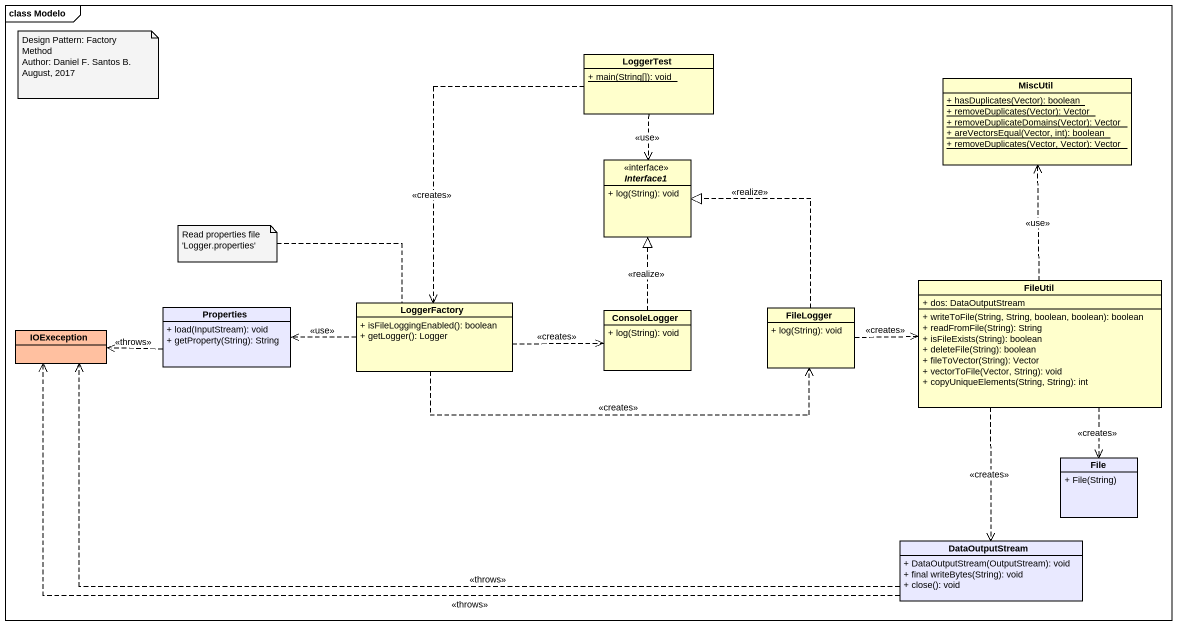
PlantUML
@startuml
mainframe class Modelo
hide circle
hide empty members
skinparam classAttributeIconSize 0
class LoggerTest {
  {static} + main(String[]): void
}
class MiscUtil {
  {static} + hasDuplicates(Vector): boolean
  {static} + removeDuplicates(Vector): Vector
  {static} + removeDuplicateDomains(Vector): Vector
  {static} + areVectorsEqual(Vector, int): boolean
  {static} + removeDuplicates(Vector, Vector): Vector
}
interface Interface1 {
  + log(String): void
}
class FileUtil {
  + dos: DataOutputStream
  + writeToFile(String, String, boolean, boolean): boolean
  + readFromFile(String): String
  + isFileExists(String): boolean
  + deleteFile(String): boolean
  + fileToVector(String): Vector
  + vectorToFile(Vector, String): void
  + copyUniqueElements(String, String): int
}
class Properties #E9E9FF {
  + load(InputStream): void
  + getProperty(String): String
}
class LoggerFactory {
  + isFileLoggingEnabled(): boolean
  + getLogger(): Logger
}
class ConsoleLogger {
  + log(String): void
}
class FileLogger {
  + log(String): void
}
class IOExeception #FFC0A0
class "File" as File_ #E9E9FF {
  + File(String)
}
class DataOutputStream #E9E9FF {
  + DataOutputStream(OutputStream): void
  + final writeBytes(String): void
  + close(): void
}
LoggerTest ..> Interface1 : <<use>>
LoggerTest ..> LoggerFactory : <<creates>>
FileUtil .up.> MiscUtil : <<use>>
FileUtil ..> File_ : <<creates>>
FileUtil ..> DataOutputStream : <<creates>>
Properties .left.> IOExeception : <<throws>>
LoggerFactory .left.> Properties : <<use>>
LoggerFactory .right.> ConsoleLogger : <<creates>>
LoggerFactory .right.> FileLogger : <<creates>>
ConsoleLogger .up.|> Interface1 : <<realize>>
FileLogger .up.|> Interface1 : <<realize>>
FileLogger .right.> FileUtil : <<creates>>
DataOutputStream .left.> IOExeception : <<throws>>
DataOutputStream .left.> IOExeception : <<throws>>
note as N1
  Design Pattern: Factory Method
  Author: Daniel F. Santos B.
  August, 2017
end note
note left of LoggerFactory : Read properties file 'Logger.properties'
@enduml
